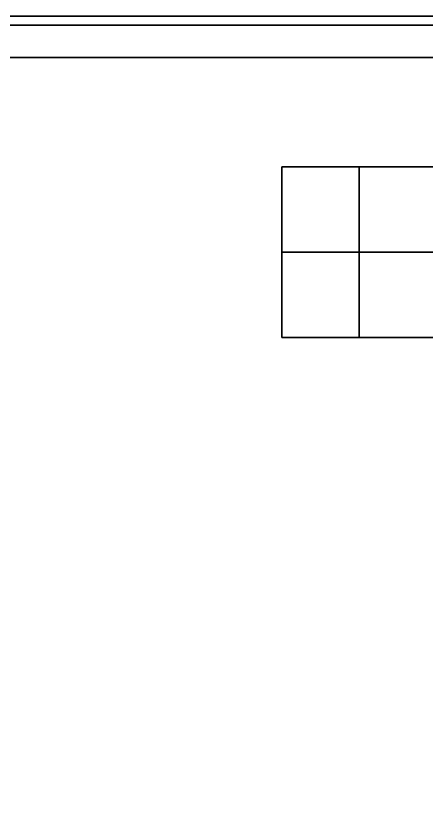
# Model space of a CAD drawing. Extents: x -9.3 to 15.5, y -7 to 5.4.
# Drawn here: x 1.333 to 3.874, y 0.104 to 5.056 of the extents above; entities that cross this region are included whole.
import ezdxf

# ---------------------------------------------------------------- set-up
doc = ezdxf.new("R2010")
doc.units = 0

msp = doc.modelspace()

# ---------------------------------------------------------------- linework, layer by layer
for points in [[(-8.3912, 4.8, 11), (5.2088, 4.8, 11), (5.4796, 5.0556, 11), (-8.6621, 5.0556, 11)], [(5.4796, 5.0556, 11), (5.4788, 5.055, 11), (-8.6612, 5.055, 11), (-8.6621, 5.0556, 11)], [(5.4788, 5.055, 10.8), (5.4088, 5, 10.8), (-8.5915, 5.0002, 10.8), (-8.6612, 5.055, 10.8)], [(5.4788, 5.055, 11), (5.4788, 5.055, 10.8), (-8.6612, 5.055, 10.8), (-8.6612, 5.055, 11)], [(5.4088, 5, 10.8), (5.4088, 5, 5.5), (-8.5912, 5, 5.5), (-8.5915, 5.0002, 10.8)], [(5.4088, 5, 5.5), (5.4088, 5, 1.1), (-8.5912, 5, 1.1), (-8.5912, 5, 5.5)], [(5.4088, 5, 1.1), (5.4088, 5), (-8.5912, 5), (-8.5912, 5, 1.1)], [(5.2088, -5.8, 10.2), (5.2088, 4.8, 10.2), (-8.3912, 4.8, 10.2), (-8.3912, -5.8, 10.2)], [(5.2088, 4.8, 11), (-8.3912, 4.8, 11), (-8.3912, 4.8, 10.2), (5.2088, 4.8, 10.2)], [(3.4545, 3.5963, 10.7399), (3.4545, 4.1238, 10.7399), (2.9773, 4.1238, 10.7399), (2.9773, 3.5963, 10.7399)], [(2.9773, 3.5963, 10.4709), (2.9773, 4.1238, 10.4709), (2.9773, 4.1238, 10.2018), (2.9773, 3.5963, 10.2018)], [(2.9773, 3.5963, 10.4709), (2.9773, 3.5963, 10.7399), (2.9773, 4.1238, 10.7399), (2.9773, 4.1238, 10.4709)], [(3.4545, 4.1238, 10.4709), (2.9773, 4.1238, 10.4709), (2.9773, 4.1238, 10.7399), (3.4545, 4.1238, 10.7399)], [(3.4545, 4.1238, 10.4709), (3.4545, 4.1238, 10.2018), (2.9773, 4.1238, 10.2018), (2.9773, 4.1238, 10.4709)], [(3.4545, 3.5963, 10.7399), (3.9316, 3.5963, 10.7399), (3.9316, 4.1238, 10.7399), (3.4545, 4.1238, 10.7399)], [(3.4545, 4.1238, 10.4709), (3.4545, 4.1238, 10.7399), (3.9316, 4.1238, 10.7399), (3.9316, 4.1238, 10.4709)], [(3.4545, 4.1238, 10.4709), (3.9316, 4.1238, 10.4709), (3.9316, 4.1238, 10.2018), (3.4545, 4.1238, 10.2018)], [(3.4545, 3.5963, 10.7399), (2.9773, 3.5963, 10.7399), (2.9773, 3.0689, 10.7399), (3.4545, 3.0689, 10.7399)], [(2.9773, 3.5963, 10.4709), (2.9773, 3.5963, 10.2018), (2.9773, 3.0689, 10.2018), (2.9773, 3.0689, 10.4709)], [(2.9773, 3.5963, 10.4709), (2.9773, 3.0689, 10.4709), (2.9773, 3.0689, 10.7399), (2.9773, 3.5963, 10.7399)], [(3.4545, 3.5963, 10.7399), (3.4545, 3.0689, 10.7399), (3.9316, 3.0689, 10.7399), (3.9316, 3.5963, 10.7399)], [(3.4545, 3.0689, 10.4709), (2.9773, 3.0689, 10.4709), (2.9773, 3.0689, 10.2018), (3.4545, 3.0689, 10.2018)], [(3.4545, 3.0689, 10.4709), (3.4545, 3.0689, 10.7399), (2.9773, 3.0689, 10.7399), (2.9773, 3.0689, 10.4709)], [(3.4545, 3.0689, 10.4709), (3.4545, 3.0689, 10.2018), (3.9316, 3.0689, 10.2018), (3.9316, 3.0689, 10.4709)], [(3.4545, 3.0689, 10.4709), (3.9316, 3.0689, 10.4709), (3.9316, 3.0689, 10.7399), (3.4545, 3.0689, 10.7399)]]:
    msp.add_3dface(points)

doc.saveas('drawing.dxf')
